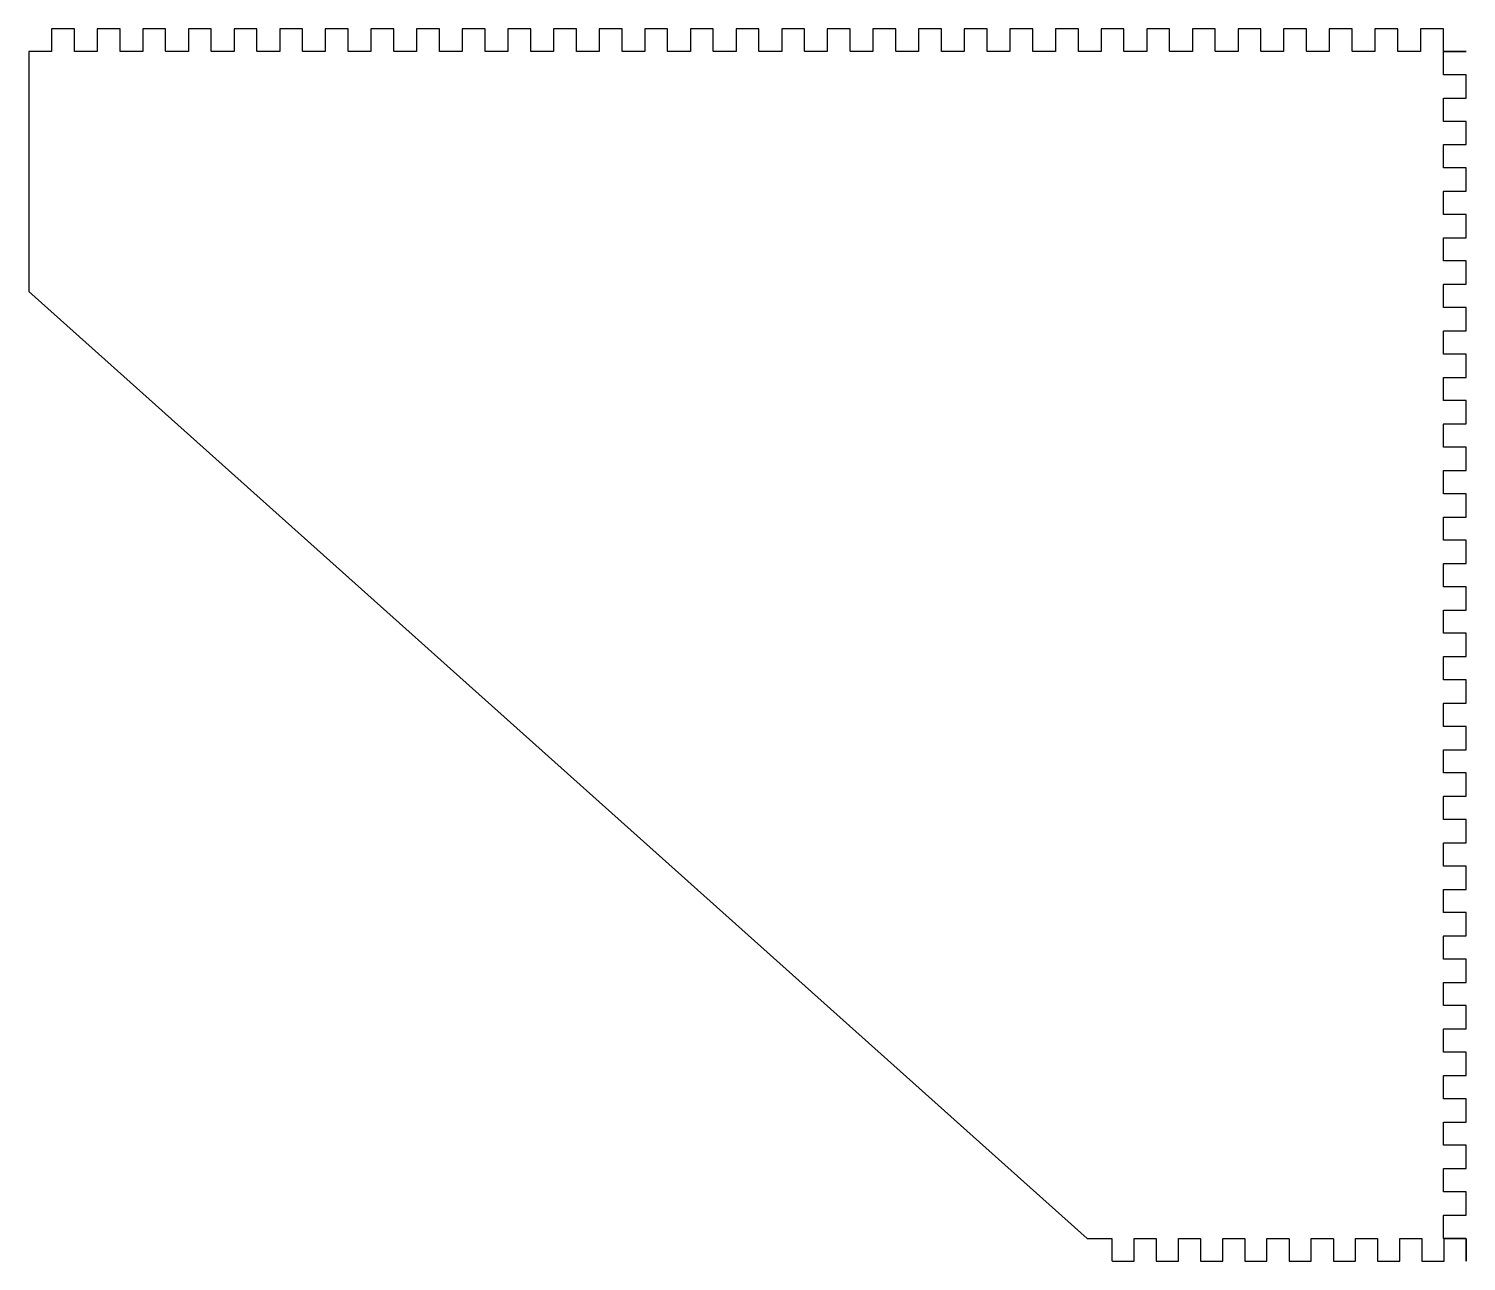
# Model space of a CAD drawing. Header units: metres. Extents: x -325 to 420, y -92 to 595.
# Drawn here: x -325 to -10, y 0 to 270 of the extents above; entities that cross this region are included whole.
import ezdxf

# ---------------------------------------------------------------- set-up
doc = ezdxf.new("R2010")
doc.units = ezdxf.units.M

msp = doc.modelspace()

# ---------------------------------------------------------------- linework, layer by layer
for p, q in [((-315, 270), (-320.012, 270)), ((-320.012, 270), (-320.012, 265.026)), ((-315, 265.062), (-315, 270)), ((-305, 270), (-310.012, 270)), ((-310.012, 270), (-310.012, 265.026)), ((-305, 265.062), (-305, 270)), ((-295, 270), (-300.012, 270)), ((-300.012, 270), (-300.012, 265.026)), ((-295, 265.062), (-295, 270)), ((-285, 270), (-290.012, 270)), ((-290.012, 270), (-290.012, 265.026)), ((-285, 265.062), (-285, 270)), ((-275, 270), (-280.012, 270)), ((-280.012, 270), (-280.012, 265.026)), ((-275, 265.062), (-275, 270)), ((-265, 270), (-270.012, 270)), ((-270.012, 270), (-270.012, 265.026)), ((-265, 265.062), (-265, 270)), ((-255, 270), (-260.012, 270)), ((-260.012, 270), (-260.012, 265.026)), ((-255, 265.062), (-255, 270)), ((-245, 270), (-250.012, 270)), ((-250.012, 270), (-250.012, 265.026)), ((-245, 265.062), (-245, 270)), ((-235, 270), (-240.012, 270)), ((-240.012, 270), (-240.012, 265.026)), ((-235, 265.062), (-235, 270)), ((-225, 270), (-230.012, 270)), ((-230.012, 270), (-230.012, 265.026)), ((-225, 265.062), (-225, 270)), ((-215, 270), (-220.012, 270)), ((-220.012, 270), (-220.012, 265.026)), ((-215, 265.062), (-215, 270)), ((-205, 270), (-210.012, 270)), ((-210.012, 270), (-210.012, 265.026)), ((-205, 265.062), (-205, 270)), ((-195, 270), (-200.012, 270)), ((-200.012, 270), (-200.012, 265.026)), ((-195, 265.062), (-195, 270)), ((-185, 270), (-190.012, 270)), ((-190.012, 270), (-190.012, 265.026)), ((-185, 265.062), (-185, 270)), ((-175, 270), (-180.012, 270)), ((-180.012, 270), (-180.012, 265.026)), ((-175, 265.062), (-175, 270)), ((-165, 270), (-170.012, 270)), ((-170.012, 270), (-170.012, 265.026)), ((-165, 265.062), (-165, 270)), ((-155, 270), (-160.012, 270)), ((-160.012, 270), (-160.012, 265.026)), ((-155, 265.062), (-155, 270)), ((-145, 270), (-150.012, 270)), ((-150.012, 270), (-150.012, 265.026)), ((-145, 265.062), (-145, 270)), ((-135, 270), (-140.012, 270)), ((-140.012, 270), (-140.012, 265.026)), ((-135, 265.062), (-135, 270)), ((-125, 270), (-130.012, 270)), ((-130.012, 270), (-130.012, 265.026)), ((-125, 265.062), (-125, 270)), ((-115, 270), (-120.012, 270)), ((-120.012, 270), (-120.012, 265.026)), ((-115, 265.062), (-115, 270)), ((-105, 270), (-110.012, 270)), ((-110.012, 270), (-110.012, 265.026)), ((-105, 265.062), (-105, 270)), ((-95, 270), (-100.012, 270)), ((-100.012, 270), (-100.012, 265.026)), ((-95, 265.062), (-95, 270)), ((-85, 270), (-90.0119, 270)), ((-90.0119, 270), (-90.0119, 265.026)), ((-85, 265.062), (-85, 270)), ((-75, 270), (-80.0119, 270)), ((-80.0119, 270), (-80.0119, 265.026)), ((-75, 265.062), (-75, 270)), ((-65, 270), (-70.0119, 270)), ((-70.0119, 270), (-70.0119, 265.026)), ((-65, 265.062), (-65, 270)), ((-55, 270), (-60.0119, 270)), ((-60.0119, 270), (-60.0119, 265.026)), ((-55, 265.062), (-55, 270)), ((-45, 270), (-50.0119, 270)), ((-50.0119, 270), (-50.0119, 265.026)), ((-45, 265.062), (-45, 270)), ((-35, 270), (-40.0119, 270)), ((-40.0119, 270), (-40.0119, 265.026)), ((-35, 265.062), (-35, 270)), ((-25, 270), (-30.0119, 270)), ((-30.0119, 270), (-30.0119, 265.026)), ((-25, 265.062), (-25, 270)), ((-15, 270), (-20.0119, 270)), ((-20.0119, 270), (-20.0119, 265.026)), ((-15, 265.062), (-15, 270)), ((-324.938, 265), (-325, 265)), ((-325, 265), (-325, 212.473)), ((-320.082, 265.003), (-324.938, 265.003)), ((-324.938, 265.003), (-324.938, 265)), ((-320.012, 265.026), (-320.082, 265.003)), ((-314.957, 265.003), (-315, 265.062)), ((-310.082, 265.003), (-314.957, 265.003)), ((-310.012, 265.026), (-310.082, 265.003)), ((-304.957, 265.003), (-305, 265.062)), ((-300.082, 265.003), (-304.957, 265.003)), ((-300.012, 265.026), (-300.082, 265.003)), ((-294.957, 265.003), (-295, 265.062)), ((-290.082, 265.003), (-294.957, 265.003)), ((-290.012, 265.026), (-290.082, 265.003)), ((-284.957, 265.003), (-285, 265.062)), ((-280.082, 265.003), (-284.957, 265.003)), ((-280.012, 265.026), (-280.082, 265.003)), ((-274.957, 265.003), (-275, 265.062)), ((-270.082, 265.003), (-274.957, 265.003)), ((-270.012, 265.026), (-270.082, 265.003)), ((-264.957, 265.003), (-265, 265.062)), ((-260.082, 265.003), (-264.957, 265.003)), ((-260.012, 265.026), (-260.082, 265.003)), ((-254.957, 265.003), (-255, 265.062)), ((-250.082, 265.003), (-254.957, 265.003)), ((-250.012, 265.026), (-250.082, 265.003)), ((-244.957, 265.003), (-245, 265.062)), ((-240.082, 265.003), (-244.957, 265.003)), ((-240.012, 265.026), (-240.082, 265.003)), ((-234.957, 265.003), (-235, 265.062)), ((-230.082, 265.003), (-234.957, 265.003)), ((-230.012, 265.026), (-230.082, 265.003)), ((-224.957, 265.003), (-225, 265.062)), ((-220.082, 265.003), (-224.957, 265.003)), ((-220.012, 265.026), (-220.082, 265.003)), ((-214.957, 265.003), (-215, 265.062)), ((-210.082, 265.003), (-214.957, 265.003)), ((-210.012, 265.026), (-210.082, 265.003)), ((-204.957, 265.003), (-205, 265.062)), ((-200.082, 265.003), (-204.957, 265.003)), ((-200.012, 265.026), (-200.082, 265.003)), ((-194.957, 265.003), (-195, 265.062)), ((-190.082, 265.003), (-194.957, 265.003)), ((-190.012, 265.026), (-190.082, 265.003)), ((-184.957, 265.003), (-185, 265.062)), ((-180.082, 265.003), (-184.957, 265.003)), ((-180.012, 265.026), (-180.082, 265.003)), ((-174.957, 265.003), (-175, 265.062)), ((-170.082, 265.003), (-174.957, 265.003)), ((-170.012, 265.026), (-170.082, 265.003)), ((-164.957, 265.003), (-165, 265.062)), ((-160.082, 265.003), (-164.957, 265.003)), ((-160.012, 265.026), (-160.082, 265.003)), ((-154.957, 265.003), (-155, 265.062)), ((-150.082, 265.003), (-154.957, 265.003)), ((-150.012, 265.026), (-150.082, 265.003)), ((-144.957, 265.003), (-145, 265.062)), ((-140.082, 265.003), (-144.957, 265.003)), ((-140.012, 265.026), (-140.082, 265.003)), ((-134.957, 265.003), (-135, 265.062)), ((-130.082, 265.003), (-134.957, 265.003)), ((-130.012, 265.026), (-130.082, 265.003)), ((-124.957, 265.003), (-125, 265.062)), ((-120.082, 265.003), (-124.957, 265.003)), ((-120.012, 265.026), (-120.082, 265.003)), ((-114.957, 265.003), (-115, 265.062)), ((-110.082, 265.003), (-114.957, 265.003)), ((-110.012, 265.026), (-110.082, 265.003)), ((-104.957, 265.003), (-105, 265.062)), ((-100.082, 265.003), (-104.957, 265.003)), ((-100.012, 265.026), (-100.082, 265.003)), ((-94.9568, 265.003), (-95, 265.062)), ((-90.0818, 265.003), (-94.9568, 265.003)), ((-90.0119, 265.026), (-90.0818, 265.003)), ((-84.9568, 265.003), (-85, 265.062)), ((-80.0818, 265.003), (-84.9568, 265.003)), ((-80.0119, 265.026), (-80.0818, 265.003)), ((-74.9568, 265.003), (-75, 265.062)), ((-70.0818, 265.003), (-74.9568, 265.003)), ((-70.0119, 265.026), (-70.0818, 265.003)), ((-64.9568, 265.003), (-65, 265.062)), ((-60.0818, 265.003), (-64.9568, 265.003)), ((-60.0119, 265.026), (-60.0818, 265.003)), ((-54.9568, 265.003), (-55, 265.062)), ((-50.0818, 265.003), (-54.9568, 265.003)), ((-50.0119, 265.026), (-50.0818, 265.003)), ((-44.9568, 265.003), (-45, 265.062)), ((-40.0818, 265.003), (-44.9568, 265.003)), ((-40.0119, 265.026), (-40.0818, 265.003)), ((-34.9568, 265.003), (-35, 265.062)), ((-30.0818, 265.003), (-34.9568, 265.003)), ((-30.0119, 265.026), (-30.0818, 265.003)), ((-24.9568, 265.003), (-25, 265.062)), ((-20.0818, 265.003), (-24.9568, 265.003)), ((-20.0119, 265.026), (-20.0818, 265.003)), ((-14.9568, 265.003), (-15, 265.062)), ((-15, 264.937), (-15, 265)), ((-15, 265), (-10, 265)), ((-14.9969, 264.937), (-15, 264.937)), ((-14.9969, 259.984), (-14.9969, 264.937)), ((-10.0818, 265.003), (-14.9568, 265.003)), ((-10.0625, 265.009), (-10.0818, 265.003)), ((-10.0625, 265), (-10.0625, 265.009)), ((-10, 265), (-10.0625, 265)), ((-10, 265), (-10, 265)), ((-14.9742, 259.914), (-14.9969, 259.984)), ((-10, 259.914), (-14.9742, 259.914)), ((-10, 254.804), (-10, 259.914)), ((-14.9969, 254.761), (-14.9375, 254.804)), ((-14.9969, 249.788), (-14.9969, 254.761)), ((-14.9375, 254.804), (-10, 254.804)), ((-14.9742, 249.718), (-14.9969, 249.788)), ((-10, 249.718), (-14.9742, 249.718)), ((-10, 244.608), (-10, 249.718)), ((-14.9969, 244.565), (-14.9375, 244.608)), ((-14.9969, 239.592), (-14.9969, 244.565)), ((-14.9375, 244.608), (-10, 244.608)), ((-14.9742, 239.522), (-14.9969, 239.592)), ((-10, 239.522), (-14.9742, 239.522)), ((-10, 234.412), (-10, 239.522)), ((-14.9969, 234.369), (-14.9375, 234.412)), ((-14.9969, 229.396), (-14.9969, 234.369)), ((-14.9375, 234.412), (-10, 234.412)), ((-14.9742, 229.326), (-14.9969, 229.396)), ((-10, 229.326), (-14.9742, 229.326)), ((-10, 224.216), (-10, 229.326)), ((-14.9969, 224.172), (-14.9375, 224.216)), ((-14.9969, 219.199), (-14.9969, 224.172)), ((-14.9375, 224.216), (-10, 224.216)), ((-14.9742, 219.13), (-14.9969, 219.199)), ((-10, 219.13), (-14.9742, 219.13)), ((-10, 214.02), (-10, 219.13)), ((-325, 212.473), (-93.0889, 5)), ((-14.9969, 213.976), (-14.9375, 214.02)), ((-14.9969, 209.003), (-14.9969, 213.976)), ((-14.9375, 214.02), (-10, 214.02)), ((-14.9742, 208.934), (-14.9969, 209.003)), ((-10, 208.934), (-14.9742, 208.934)), ((-10, 203.824), (-10, 208.934)), ((-14.9969, 203.78), (-14.9375, 203.824)), ((-14.9969, 198.807), (-14.9969, 203.78)), ((-14.9375, 203.824), (-10, 203.824)), ((-14.9742, 198.737), (-14.9969, 198.807)), ((-10, 198.737), (-14.9742, 198.737)), ((-10, 193.627), (-10, 198.737)), ((-14.9969, 193.584), (-14.9375, 193.627)), ((-14.9969, 188.611), (-14.9969, 193.584)), ((-14.9375, 193.627), (-10, 193.627)), ((-14.9742, 188.541), (-14.9969, 188.611)), ((-10, 188.541), (-14.9742, 188.541)), ((-10, 183.431), (-10, 188.541)), ((-14.9969, 183.388), (-14.9375, 183.431)), ((-14.9969, 178.415), (-14.9969, 183.388)), ((-14.9375, 183.431), (-10, 183.431)), ((-14.9742, 178.345), (-14.9969, 178.415)), ((-10, 178.345), (-14.9742, 178.345)), ((-10, 173.235), (-10, 178.345)), ((-14.9969, 173.192), (-14.9375, 173.235)), ((-14.9969, 168.219), (-14.9969, 173.192)), ((-14.9375, 173.235), (-10, 173.235)), ((-14.9742, 168.149), (-14.9969, 168.219)), ((-10, 168.149), (-14.9742, 168.149)), ((-10, 163.039), (-10, 168.149)), ((-14.9969, 162.996), (-14.9375, 163.039)), ((-14.9969, 158.023), (-14.9969, 162.996)), ((-14.9375, 163.039), (-10, 163.039)), ((-14.9742, 157.953), (-14.9969, 158.023)), ((-10, 157.953), (-14.9742, 157.953)), ((-10, 152.843), (-10, 157.953)), ((-14.9969, 152.8), (-14.9375, 152.843)), ((-14.9969, 147.827), (-14.9969, 152.8)), ((-14.9375, 152.843), (-10, 152.843)), ((-14.9742, 147.757), (-14.9969, 147.827)), ((-10, 147.757), (-14.9742, 147.757)), ((-10, 142.647), (-10, 147.757)), ((-14.9969, 142.604), (-14.9375, 142.647)), ((-14.9969, 137.631), (-14.9969, 142.604)), ((-14.9375, 142.647), (-10, 142.647)), ((-14.9742, 137.561), (-14.9969, 137.631)), ((-10, 137.561), (-14.9742, 137.561)), ((-10, 132.451), (-10, 137.561)), ((-14.9969, 132.408), (-14.9375, 132.451)), ((-14.9969, 127.435), (-14.9969, 132.408)), ((-14.9375, 132.451), (-10, 132.451)), ((-14.9742, 127.365), (-14.9969, 127.435)), ((-10, 127.365), (-14.9742, 127.365)), ((-10, 122.255), (-10, 127.365)), ((-14.9969, 122.212), (-14.9375, 122.255)), ((-14.9969, 117.239), (-14.9969, 122.212)), ((-14.9375, 122.255), (-10, 122.255)), ((-14.9742, 117.169), (-14.9969, 117.239)), ((-10, 117.169), (-14.9742, 117.169)), ((-10, 112.059), (-10, 117.169)), ((-14.9969, 112.016), (-14.9375, 112.059)), ((-14.9969, 107.043), (-14.9969, 112.016)), ((-14.9375, 112.059), (-10, 112.059)), ((-14.9742, 106.973), (-14.9969, 107.043)), ((-10, 106.973), (-14.9742, 106.973)), ((-10, 101.863), (-10, 106.973)), ((-14.9969, 101.82), (-14.9375, 101.863)), ((-14.9969, 96.8465), (-14.9969, 101.82)), ((-14.9375, 101.863), (-10, 101.863)), ((-14.9742, 96.7766), (-14.9969, 96.8465)), ((-10, 96.7766), (-14.9742, 96.7766)), ((-10, 91.6667), (-10, 96.7766)), ((-14.9969, 91.6235), (-14.9375, 91.6667)), ((-14.9969, 86.6504), (-14.9969, 91.6235)), ((-14.9375, 91.6667), (-10, 91.6667)), ((-14.9742, 86.5806), (-14.9969, 86.6504)), ((-10, 86.5806), (-14.9742, 86.5806)), ((-10, 81.4706), (-10, 86.5806)), ((-14.9969, 81.4274), (-14.9375, 81.4706)), ((-14.9969, 76.4544), (-14.9969, 81.4274)), ((-14.9375, 81.4706), (-10, 81.4706)), ((-14.9742, 76.3845), (-14.9969, 76.4544)), ((-10, 76.3845), (-14.9742, 76.3845)), ((-10, 71.2745), (-10, 76.3845)), ((-14.9969, 71.2313), (-14.9375, 71.2745)), ((-14.9969, 66.2583), (-14.9969, 71.2313)), ((-14.9375, 71.2745), (-10, 71.2745)), ((-14.9742, 66.1884), (-14.9969, 66.2583)), ((-10, 66.1884), (-14.9742, 66.1884)), ((-10, 61.0784), (-10, 66.1884)), ((-14.9969, 61.0352), (-14.9375, 61.0784)), ((-14.9969, 56.0622), (-14.9969, 61.0352)), ((-14.9375, 61.0784), (-10, 61.0784)), ((-14.9742, 55.9923), (-14.9969, 56.0622)), ((-10, 55.9923), (-14.9742, 55.9923)), ((-10, 50.8824), (-10, 55.9923)), ((-14.9969, 50.8392), (-14.9375, 50.8824)), ((-14.9969, 45.8661), (-14.9969, 50.8392)), ((-14.9375, 50.8824), (-10, 50.8824)), ((-14.9742, 45.7962), (-14.9969, 45.8661)), ((-10, 45.7962), (-14.9742, 45.7962)), ((-10, 40.6863), (-10, 45.7962)), ((-14.9969, 40.6431), (-14.9375, 40.6863)), ((-14.9969, 35.67), (-14.9969, 40.6431)), ((-14.9375, 40.6863), (-10, 40.6863)), ((-14.9742, 35.6002), (-14.9969, 35.67)), ((-10, 35.6002), (-14.9742, 35.6002)), ((-10, 30.4902), (-10, 35.6002)), ((-14.9969, 30.447), (-14.9375, 30.4902)), ((-14.9969, 25.474), (-14.9969, 30.447)), ((-14.9375, 30.4902), (-10, 30.4902)), ((-14.9742, 25.4041), (-14.9969, 25.474)), ((-10, 25.4041), (-14.9742, 25.4041)), ((-10, 20.2941), (-10, 25.4041)), ((-14.9969, 20.2509), (-14.9375, 20.2941)), ((-14.9969, 15.2779), (-14.9969, 20.2509)), ((-14.9375, 20.2941), (-10, 20.2941)), ((-14.9742, 15.208), (-14.9969, 15.2779)), ((-10, 15.208), (-14.9742, 15.208)), ((-10, 10.098), (-10, 15.208)), ((-14.9969, 10.0549), (-14.9375, 10.098)), ((-14.9969, 5.08181), (-14.9969, 10.0549)), ((-14.9375, 10.098), (-10, 10.098)), ((-93.0889, 5), (-92.4375, 5)), ((-92.4375, 5), (-92.4375, 4.99067)), ((-92.4375, 4.99067), (-92.4182, 4.99694)), ((-92.4182, 4.99694), (-87.6902, 4.99694)), ((-87.6902, 4.99694), (-87.6471, 4.9375)), ((-87.6471, 4.9375), (-87.6471, 0.13156)), ((-82.7822, 4.97424), (-82.7123, 4.99694)), ((-82.7822, 0), (-82.7822, 4.97424)), ((-82.7123, 4.99694), (-77.9844, 4.99694)), ((-77.9844, 4.99694), (-77.9412, 4.9375)), ((-77.9412, 4.9375), (-77.9412, 0)), ((-73.0763, 4.97424), (-73.0064, 4.99694)), ((-73.0763, 0), (-73.0763, 4.97424)), ((-73.0064, 4.99694), (-68.2785, 4.99694)), ((-68.2785, 4.99694), (-68.2353, 4.9375)), ((-68.2353, 4.9375), (-68.2353, 0)), ((-63.3704, 4.97424), (-63.3005, 4.99694)), ((-63.3704, 0), (-63.3704, 4.97424)), ((-63.3005, 4.99694), (-58.5726, 4.99694)), ((-58.5726, 4.99694), (-58.5294, 4.9375)), ((-58.5294, 4.9375), (-58.5294, 0)), ((-53.6645, 4.97424), (-53.5947, 4.99694)), ((-53.6645, 0), (-53.6645, 4.97424)), ((-53.5947, 4.99694), (-48.8667, 4.99694)), ((-48.8667, 4.99694), (-48.8235, 4.9375)), ((-48.8235, 4.9375), (-48.8235, 0)), ((-43.9587, 4.97424), (-43.8888, 4.99694)), ((-43.9587, 0), (-43.9587, 4.97424)), ((-43.8888, 4.99694), (-39.1608, 4.99694)), ((-39.1608, 4.99694), (-39.1176, 4.9375)), ((-39.1176, 4.9375), (-39.1176, 0)), ((-34.2528, 4.97424), (-34.1829, 4.99694)), ((-34.2528, 0), (-34.2528, 4.97424)), ((-34.1829, 4.99694), (-29.455, 4.99694)), ((-29.455, 4.99694), (-29.4118, 4.9375)), ((-29.4118, 4.9375), (-29.4118, 0)), ((-24.5469, 4.97424), (-24.477, 4.99694)), ((-24.5469, 0), (-24.5469, 4.97424)), ((-24.477, 4.99694), (-19.7491, 4.99694)), ((-19.7491, 4.99694), (-19.7059, 4.9375)), ((-19.7059, 4.9375), (-19.7059, 0)), ((-15, 5), (-15, 5.0625)), ((-15, 5.0625), (-14.9907, 5.0625)), ((-10.0625, 5), (-15, 5)), ((-14.9907, 5.0625), (-14.9969, 5.08181)), ((-14.841, 4.97424), (-14.7711, 4.99694)), ((-14.841, 0), (-14.841, 4.97424)), ((-14.7711, 4.99694), (-10.0625, 4.99694)), ((-10.0625, 4.99694), (-10.0625, 5)), ((-10, 0), (-10, 5)), ((-10, 5), (-10, 5)), ((-10, 5), (-10, 0)), ((-87.6471, 0.13156), (-87.5, 0)), ((-87.5, 0), (-82.7822, 0)), ((-77.9412, 0), (-73.0763, 0)), ((-68.2353, 0), (-63.3704, 0)), ((-58.5294, 0), (-53.6645, 0)), ((-48.8235, 0), (-43.9587, 0)), ((-39.1176, 0), (-34.2528, 0)), ((-29.4118, 0), (-24.5469, 0)), ((-19.7059, 0), (-14.841, 0)), ((-10, 0), (-10, 0))]:
    msp.add_line(p, q)

doc.saveas('drawing.dxf')
